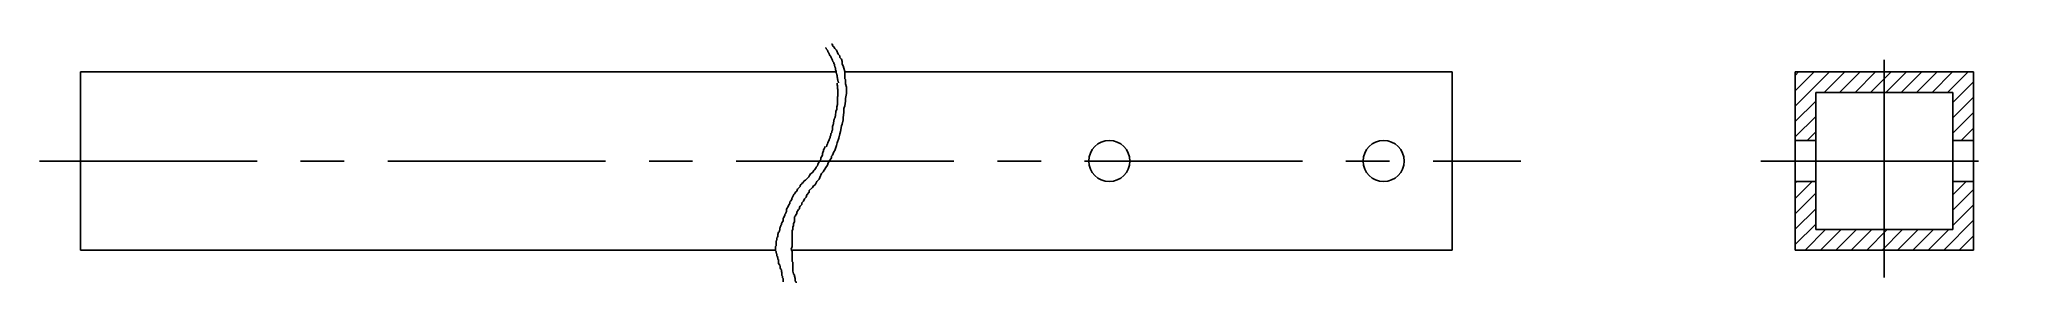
# Model space of a CAD drawing. Header units: millimetres. Extents: x -6 to 281, y -5 to 31.
import ezdxf

# ---------------------------------------------------------------- set-up
doc = ezdxf.new("R2010")
doc.units = ezdxf.units.MM
doc.linetypes.add('CENTER', pattern=[50.8, 31.75, -6.35, 6.35, -6.35])
doc.layers.get('0').update_dxf_attribs({"color": 18, "lineweight": 25, "true_color": 0x000000})

msp = doc.modelspace()

# ---------------------------------------------------------------- hatches: boundary and pattern name
at = {"transparency": 33554687}
h = msp.add_hatch(dxfattribs=at)
h.set_pattern_fill('ANSI31', color=256, scale=0.5, style=0, pattern_type=0)
h.paths.add_polyline_path([(273, 16), (273, 23), (263, 23), (253, 23), (253, 16), (250, 16), (250, 26), (263, 26), (276, 26), (276, 16)], flags=0)
h = msp.add_hatch(dxfattribs=at)
h.set_pattern_fill('ANSI31', color=256, scale=0.5, style=0, pattern_type=0)
h.paths.add_polyline_path([(273, 3), (273, 10), (276, 10), (276, 0), (263, 0), (250, 0), (250, 10), (253, 10), (253, 3), (263, 3)], flags=0)

# ---------------------------------------------------------------- linework, layer by layer
for p, q in [((108.62, 29.5), (108.62, 29.54)), ((108.66, 29.5), (108.62, 29.5)), ((108.7, 29.46), (108.66, 29.5)), ((108.74, 29.42), (108.7, 29.46)), ((108.74, 29.38), (108.74, 29.42)), ((108.78, 29.34), (108.74, 29.38)), ((108.82, 29.26), (108.78, 29.34)), ((108.86, 29.22), (108.82, 29.26)), ((108.86, 29.18), (108.86, 29.22)), ((108.9, 29.14), (108.86, 29.18)), ((108.94, 29.14), (108.9, 29.14)), ((108.98, 29.1), (108.94, 29.14)), ((108.98, 29.02), (108.98, 29.1)), ((108.98, 28.98), (108.98, 29.02)), ((108.98, 29.02), (108.98, 29.02)), ((109.02, 28.89), (108.98, 28.98)), ((109.06, 28.85), (109.02, 28.89)), ((109.02, 28.89), (109.02, 28.89)), ((109.1, 28.77), (109.06, 28.85)), ((109.1, 28.73), (109.1, 28.77)), ((109.1, 28.77), (109.1, 28.77)), ((109.18, 28.65), (109.1, 28.73)), ((109.62, 30.04), (109.5, 30.04)), ((109.5, 30.04), (109.5, 30.04)), ((109.62, 29.8), (109.62, 30.04)), ((109.86, 29.68), (109.62, 29.8)), ((109.98, 29.44), (109.86, 29.68)), ((110.22, 29.2), (109.98, 29.44)), ((110.46, 28.6), (110.22, 29.2)), ((0, 0), (0, 26)), ((0, 26), (110.18, 26)), ((109.22, 28.57), (109.18, 28.65)), ((109.22, 28.49), (109.22, 28.57)), ((109.26, 28.41), (109.22, 28.49)), ((109.3, 28.37), (109.26, 28.41)), ((109.38, 28.29), (109.3, 28.37)), ((109.42, 28.17), (109.38, 28.29)), ((109.46, 28.13), (109.42, 28.17)), ((109.5, 28.01), (109.46, 28.13)), ((109.5, 27.97), (109.5, 28.01)), ((109.54, 27.93), (109.5, 27.97)), ((109.58, 27.81), (109.54, 27.93)), ((109.62, 27.77), (109.58, 27.81)), ((109.62, 27.73), (109.62, 27.77)), ((109.66, 27.69), (109.62, 27.73)), ((109.66, 27.65), (109.66, 27.69)), ((109.7, 27.57), (109.66, 27.65)), ((109.7, 27.53), (109.7, 27.57)), ((109.74, 27.49), (109.7, 27.53)), ((109.74, 27.45), (109.74, 27.49)), ((109.78, 27.41), (109.74, 27.45)), ((109.82, 27.37), (109.78, 27.41)), ((109.82, 27.33), (109.82, 27.37)), ((109.86, 27.21), (109.82, 27.33)), ((109.9, 27.17), (109.86, 27.21)), ((109.94, 27.09), (109.9, 27.17)), ((109.94, 27.01), (109.94, 27.09)), ((109.94, 26.97), (109.94, 27.01)), ((109.94, 26.89), (109.94, 26.97)), ((109.98, 26.85), (109.94, 26.89)), ((109.98, 26.77), (109.98, 26.85)), ((110.02, 26.72), (109.98, 26.77)), ((110.02, 26.64), (110.02, 26.72)), ((110.06, 26.56), (110.02, 26.64)), ((110.06, 26.48), (110.06, 26.56)), ((110.1, 26.36), (110.06, 26.48)), ((110.1, 26.28), (110.1, 26.36)), ((110.14, 26.2), (110.1, 26.28)), ((110.18, 26.12), (110.14, 26.2)), ((110.18, 26), (110.18, 26.12)), ((110.18, 25.92), (110.18, 26.01)), ((110.18, 26.01), (110.18, 26)), ((110.18, 26), (110.18, 26)), ((110.18, 26), (110.18, 26)), ((110.18, 25.84), (110.18, 25.92)), ((110.22, 25.76), (110.18, 25.84)), ((110.7, 28.36), (110.46, 28.6)), ((110.7, 28.12), (110.7, 28.36)), ((110.94, 27.88), (110.7, 28.12)), ((111.06, 27.52), (110.94, 27.88)), ((111.06, 27.16), (111.06, 27.52)), ((111.18, 26.92), (111.06, 27.16)), ((111.3, 26.56), (111.18, 26.92)), ((111.42, 26.08), (111.3, 26.56)), ((111.42, 25.6), (111.42, 26.08)), ((111.42, 26), (200, 26)), ((200, 26), (200, 0)), ((276, 26), (250, 26)), ((250, 26), (250, 16)), ((276, 16), (276, 26)), ((110.26, 25.72), (110.22, 25.76)), ((110.26, 25.64), (110.26, 25.72)), ((110.26, 25.56), (110.26, 25.64)), ((110.31, 25.48), (110.26, 25.56)), ((110.31, 25.4), (110.31, 25.48)), ((110.31, 25.28), (110.31, 25.4)), ((110.31, 25.24), (110.31, 25.28)), ((110.35, 25.16), (110.31, 25.24)), ((110.31, 24.32), (110.31, 24.36)), ((110.31, 24.36), (110.31, 24.36)), ((110.31, 24.24), (110.31, 24.32)), ((110.31, 24.2), (110.31, 24.24)), ((110.31, 24.12), (110.31, 24.2)), ((110.35, 23.99), (110.31, 24.12)), ((110.35, 25.08), (110.35, 25.16)), ((110.35, 25.04), (110.35, 25.08)), ((110.39, 25), (110.35, 25.04)), ((110.35, 23.95), (110.35, 23.99)), ((110.35, 23.83), (110.35, 23.95)), ((110.35, 23.79), (110.35, 23.83)), ((110.35, 23.67), (110.35, 23.79)), ((110.39, 23.59), (110.35, 23.67)), ((110.39, 24.92), (110.39, 25)), ((110.43, 24.88), (110.39, 24.92)), ((110.43, 23.43), (110.39, 23.59)), ((110.43, 24.8), (110.43, 24.88)), ((110.43, 24.72), (110.43, 24.8)), ((110.47, 24.68), (110.43, 24.72)), ((110.43, 23.39), (110.43, 23.43)), ((110.43, 23.31), (110.43, 23.39)), ((110.43, 23.15), (110.43, 23.31)), ((110.43, 23.03), (110.43, 23.15)), ((110.43, 22.91), (110.43, 23.03)), ((110.47, 24.59), (110.47, 24.68)), ((110.47, 24.55), (110.47, 24.59)), ((110.51, 24.51), (110.47, 24.55)), ((110.47, 24.55), (110.47, 24.55)), ((110.51, 24.47), (110.51, 24.51)), ((110.51, 24.43), (110.51, 24.47)), ((111.42, 25), (111.42, 25.6)), ((111.54, 24.88), (111.42, 25)), ((111.54, 24.28), (111.54, 24.88)), ((111.66, 23.8), (111.54, 24.28)), ((111.66, 23.56), (111.66, 23.8)), ((111.66, 22.84), (111.66, 23.56)), ((273, 23), (253, 23)), ((253, 23), (253, 16)), ((273, 16), (273, 23)), ((110.14, 20.22), (110.18, 20.38)), ((110.14, 20.14), (110.14, 20.22)), ((110.14, 20.02), (110.14, 20.14)), ((110.18, 20.38), (110.26, 20.54)), ((110.26, 20.9), (110.31, 21.06)), ((110.26, 20.74), (110.26, 20.9)), ((110.26, 20.7), (110.26, 20.74)), ((110.26, 20.62), (110.26, 20.7)), ((110.26, 20.54), (110.26, 20.62)), ((110.31, 21.1), (110.35, 21.26)), ((110.31, 21.06), (110.31, 21.1)), ((110.35, 21.42), (110.39, 21.58)), ((110.35, 21.34), (110.35, 21.42)), ((110.35, 21.26), (110.35, 21.34)), ((110.39, 22.35), (110.43, 22.47)), ((110.39, 22.19), (110.39, 22.35)), ((110.39, 22.15), (110.39, 22.19)), ((110.39, 22.03), (110.39, 22.15)), ((110.39, 21.91), (110.39, 22.03)), ((110.39, 21.78), (110.39, 21.91)), ((110.39, 21.7), (110.39, 21.78)), ((110.39, 21.58), (110.39, 21.7)), ((110.43, 22.79), (110.43, 22.91)), ((110.43, 22.67), (110.43, 22.79)), ((110.43, 22.55), (110.43, 22.67)), ((110.43, 22.47), (110.43, 22.55)), ((111.18, 19.36), (111.3, 20.08)), ((111.3, 20.68), (111.42, 21.04)), ((111.3, 20.08), (111.3, 20.68)), ((111.42, 21.04), (111.54, 21.76)), ((111.54, 22.12), (111.66, 22.84)), ((111.54, 21.76), (111.54, 22.12)), ((109.54, 17.36), (109.58, 17.4)), ((109.54, 17.32), (109.54, 17.36)), ((109.54, 17.28), (109.54, 17.32)), ((109.54, 17.24), (109.54, 17.28)), ((109.54, 17.2), (109.54, 17.24)), ((109.58, 17.48), (109.62, 17.56)), ((109.58, 17.4), (109.58, 17.48)), ((109.62, 17.65), (109.66, 17.73)), ((109.62, 17.56), (109.62, 17.65)), ((109.66, 18.05), (109.7, 18.21)), ((109.66, 17.97), (109.66, 18.05)), ((109.66, 17.85), (109.66, 17.97)), ((109.66, 17.73), (109.66, 17.85)), ((109.7, 18.21), (109.74, 18.25)), ((109.74, 18.33), (109.78, 18.41)), ((109.74, 18.29), (109.74, 18.33)), ((109.74, 18.25), (109.74, 18.29)), ((109.78, 18.69), (109.82, 18.73)), ((109.78, 18.57), (109.78, 18.69)), ((109.78, 18.53), (109.78, 18.57)), ((109.78, 18.41), (109.78, 18.53)), ((109.82, 18.85), (109.86, 18.93)), ((109.82, 18.73), (109.82, 18.85)), ((109.86, 18.97), (109.9, 19.05)), ((109.86, 18.93), (109.86, 18.97)), ((109.9, 19.17), (109.98, 19.25)), ((109.9, 19.05), (109.9, 19.17)), ((109.98, 19.33), (110.02, 19.41)), ((109.98, 19.25), (109.98, 19.33)), ((110.02, 19.53), (110.06, 19.57)), ((110.02, 19.41), (110.02, 19.53)), ((110.06, 19.65), (110.1, 19.78)), ((110.06, 19.57), (110.06, 19.65)), ((110.1, 19.86), (110.14, 20.02)), ((110.1, 19.78), (110.1, 19.86)), ((110.14, 20.02), (110.14, 20.02)), ((110.7, 16.96), (110.82, 17.32)), ((110.82, 17.32), (110.94, 18.16)), ((110.94, 18.16), (111.06, 18.4)), ((111.06, 18.4), (111.18, 19)), ((111.18, 19), (111.18, 19.36)), ((108.19, 14.12), (108.27, 14.37)), ((108.27, 14.37), (108.35, 14.37)), ((108.35, 14.62), (108.44, 14.79)), ((108.35, 14.46), (108.35, 14.62)), ((108.35, 14.37), (108.35, 14.46)), ((108.44, 14.79), (108.52, 14.96)), ((108.52, 15.04), (108.52, 15.12)), ((108.52, 15.12), (108.52, 15.12)), ((108.52, 14.96), (108.52, 15.04)), ((108.74, 15.07), (108.78, 15.11)), ((108.74, 15.07), (108.74, 15.07)), ((108.78, 15.15), (108.82, 15.19)), ((108.78, 15.11), (108.78, 15.15)), ((108.82, 15.31), (108.86, 15.39)), ((108.82, 15.27), (108.82, 15.31)), ((108.82, 15.23), (108.82, 15.27)), ((108.82, 15.19), (108.82, 15.23)), ((108.82, 15.19), (108.82, 15.19)), ((108.86, 15.43), (108.9, 15.48)), ((108.86, 15.39), (108.86, 15.43)), ((108.9, 15.56), (108.94, 15.6)), ((108.9, 15.48), (108.9, 15.56)), ((108.94, 15.6), (108.98, 15.68)), ((108.98, 15.68), (109.02, 15.8)), ((109.02, 15.8), (109.06, 15.92)), ((109.06, 15.92), (109.14, 16.04)), ((109.14, 16.04), (109.18, 16.12)), ((109.18, 16.16), (109.22, 16.24)), ((109.18, 16.12), (109.18, 16.16)), ((109.22, 16.24), (109.26, 16.32)), ((109.26, 16.32), (109.3, 16.44)), ((109.3, 16.56), (109.34, 16.68)), ((109.3, 16.44), (109.3, 16.56)), ((109.34, 16.68), (109.38, 16.76)), ((109.38, 16.76), (109.42, 16.84)), ((109.42, 16.92), (109.42, 17)), ((109.42, 17), (109.46, 17)), ((109.42, 16.84), (109.42, 16.92)), ((109.46, 17.08), (109.5, 17.12)), ((109.46, 17), (109.46, 17.08)), ((109.5, 17.12), (109.54, 17.16)), ((109.54, 17.16), (109.54, 17.2)), ((109.86, 14.32), (109.98, 14.56)), ((109.98, 14.56), (110.22, 15.28)), ((110.22, 15.28), (110.34, 15.64)), ((110.34, 15.64), (110.58, 16.36)), ((110.58, 16.36), (110.7, 16.96)), ((250, 16), (250, 10)), ((253, 16), (250, 16)), ((250, 16), (250, 10)), ((253, 16), (253, 10)), ((273, 10), (273, 16)), ((273, 16), (276, 16)), ((276, 10), (276, 16)), ((276, 16), (276, 10)), ((106.77, 11.37), (106.94, 11.62)), ((106.94, 11.62), (107.02, 11.71)), ((107.02, 11.71), (107.19, 11.96)), ((107.19, 11.96), (107.27, 12.12)), ((107.27, 12.12), (107.44, 12.29)), ((107.44, 12.29), (107.52, 12.54)), ((107.52, 12.54), (107.69, 12.87)), ((107.69, 12.87), (107.77, 13.04)), ((107.77, 13.04), (107.85, 13.12)), ((107.85, 13.12), (107.94, 13.21)), ((107.94, 13.46), (108.02, 13.62)), ((107.94, 13.21), (107.94, 13.46)), ((108.02, 13.62), (108.19, 13.87)), ((108.19, 13.87), (108.19, 14.12)), ((108.3, 11.44), (108.66, 12.04)), ((108.66, 12.04), (108.9, 12.4)), ((108.9, 12.4), (109.02, 12.76)), ((109.02, 12.76), (109.14, 13)), ((109.14, 13), (109.5, 13.48)), ((109.5, 13.72), (109.62, 13.84)), ((109.5, 13.48), (109.5, 13.72)), ((109.62, 13.84), (109.86, 14.32)), ((104.27, 8.46), (104.44, 8.62)), ((104.44, 8.62), (104.52, 8.87)), ((104.52, 8.87), (104.69, 9.04)), ((104.69, 9.04), (104.94, 9.29)), ((104.94, 9.46), (105.1, 9.62)), ((104.94, 9.29), (104.94, 9.46)), ((105.1, 9.62), (105.19, 9.71)), ((105.19, 9.71), (105.35, 9.87)), ((105.35, 9.87), (105.44, 10.04)), ((105.44, 10.04), (105.69, 10.21)), ((105.69, 10.21), (105.85, 10.37)), ((105.85, 10.37), (105.94, 10.46)), ((105.94, 10.46), (106.1, 10.62)), ((106.1, 10.62), (106.19, 10.71)), ((106.19, 10.71), (106.27, 10.87)), ((106.26, 8.68), (106.74, 9.16)), ((106.26, 8.44), (106.26, 8.68)), ((106.27, 10.87), (106.44, 11.12)), ((106.44, 11.12), (106.69, 11.29)), ((106.69, 11.29), (106.77, 11.37)), ((106.74, 9.16), (106.86, 9.4)), ((106.86, 9.4), (107.1, 9.52)), ((107.1, 9.52), (107.34, 10)), ((107.34, 10), (107.58, 10.24)), ((107.58, 10.24), (107.7, 10.36)), ((107.7, 10.36), (107.82, 10.6)), ((107.82, 10.6), (108.06, 11.2)), ((108.06, 11.2), (108.3, 11.44)), ((250, 10), (250, 0)), ((250, 10), (253, 10)), ((253, 10), (253, 3)), ((273, 3), (273, 10)), ((276, 10), (273, 10)), ((276, 0), (276, 10)), ((102.94, 5.96), (103.02, 6.12)), ((102.94, 5.79), (102.94, 5.96)), ((102.94, 5.62), (102.94, 5.79)), ((103.02, 6.12), (103.1, 6.21)), ((103.1, 6.21), (103.19, 6.37)), ((103.19, 6.37), (103.27, 6.62)), ((103.19, 6.37), (103.19, 6.37)), ((103.27, 6.62), (103.44, 6.79)), ((103.44, 7.04), (103.52, 7.12)), ((103.44, 6.96), (103.44, 7.04)), ((103.44, 6.79), (103.44, 6.96)), ((103.52, 7.12), (103.69, 7.37)), ((103.69, 7.54), (103.77, 7.62)), ((103.69, 7.37), (103.69, 7.54)), ((103.77, 7.62), (103.94, 8.04)), ((103.94, 8.04), (104.02, 8.12)), ((104.02, 8.12), (104.1, 8.21)), ((104.1, 8.21), (104.19, 8.37)), ((104.19, 8.37), (104.27, 8.46)), ((104.46, 5.56), (104.7, 5.92)), ((104.7, 5.92), (104.82, 6.04)), ((104.82, 6.28), (104.94, 6.4)), ((104.82, 6.04), (104.82, 6.28)), ((104.94, 6.4), (105.18, 6.64)), ((105.18, 6.88), (105.42, 7.12)), ((105.18, 6.64), (105.18, 6.88)), ((105.42, 7.12), (105.54, 7.48)), ((105.54, 7.48), (105.78, 7.72)), ((105.78, 7.72), (105.9, 8.08)), ((105.9, 8.08), (106.26, 8.44)), ((101.85, 2.79), (101.94, 2.87)), ((101.94, 3.21), (102.02, 3.29)), ((101.94, 3.04), (101.94, 3.21)), ((101.94, 2.96), (101.94, 3.04)), ((101.94, 3.04), (101.94, 3.04)), ((101.94, 2.87), (101.94, 2.96)), ((102.02, 3.37), (102.1, 3.54)), ((102.02, 3.29), (102.02, 3.37)), ((102.1, 3.62), (102.19, 3.71)), ((102.1, 3.54), (102.1, 3.62)), ((102.1, 3.62), (102.1, 3.62)), ((102.19, 3.87), (102.27, 3.96)), ((102.19, 3.71), (102.19, 3.87)), ((102.27, 3.96), (102.35, 4.12)), ((102.35, 4.12), (102.44, 4.29)), ((102.44, 4.62), (102.52, 4.71)), ((102.44, 4.37), (102.44, 4.62)), ((102.44, 4.29), (102.44, 4.37)), ((102.52, 4.71), (102.69, 5.04)), ((102.69, 5.21), (102.77, 5.29)), ((102.69, 5.04), (102.69, 5.21)), ((102.77, 5.29), (102.77, 5.37)), ((102.77, 5.37), (102.85, 5.37)), ((102.85, 5.46), (102.94, 5.62)), ((102.85, 5.37), (102.85, 5.46)), ((103.74, 2.8), (103.86, 3.04)), ((103.86, 3.4), (103.98, 3.52)), ((103.86, 3.28), (103.86, 3.4)), ((103.86, 3.04), (103.86, 3.28)), ((103.98, 3.88), (104.1, 4.12)), ((103.98, 3.76), (103.98, 3.88)), ((103.98, 3.64), (103.98, 3.76)), ((103.98, 3.52), (103.98, 3.64)), ((104.1, 4.84), (104.22, 4.96)), ((104.1, 4.6), (104.1, 4.84)), ((104.1, 4.48), (104.1, 4.6)), ((104.1, 4.24), (104.1, 4.48)), ((104.1, 4.12), (104.1, 4.24)), ((104.22, 4.96), (104.34, 5.2)), ((104.34, 5.2), (104.46, 5.32)), ((104.46, 5.44), (104.46, 5.56)), ((104.46, 5.32), (104.46, 5.44)), ((253, 3), (273, 3)), ((101.35, 0), (0, 0)), ((101.35, 0.54), (101.44, 0.62)), ((101.35, 0.46), (101.35, 0.54)), ((101.35, 0.37), (101.35, 0.46)), ((101.35, 0.29), (101.35, 0.37)), ((101.35, 0.21), (101.35, 0.29)), ((101.35, 0.12), (101.35, 0.21)), ((101.35, 0.04), (101.35, 0.12)), ((101.35, 0.12), (101.35, 0.12)), ((101.35, -0.04), (101.35, 0.04)), ((101.44, 1.37), (101.52, 1.46)), ((101.44, 1.21), (101.44, 1.37)), ((101.44, 1.37), (101.44, 1.37)), ((101.44, 1.04), (101.44, 1.21)), ((101.44, 0.96), (101.44, 1.04)), ((101.44, 0.87), (101.44, 0.96)), ((101.44, 0.79), (101.44, 0.87)), ((101.44, 0.62), (101.44, 0.79)), ((101.52, 1.79), (101.6, 1.87)), ((101.52, 1.62), (101.52, 1.79)), ((101.52, 1.54), (101.52, 1.62)), ((101.52, 1.46), (101.52, 1.54)), ((101.6, 1.87), (101.69, 2.04)), ((101.69, 2.29), (101.77, 2.62)), ((101.69, 2.21), (101.69, 2.29)), ((101.69, 2.12), (101.69, 2.21)), ((101.69, 2.04), (101.69, 2.12)), ((101.77, 2.62), (101.85, 2.62)), ((101.85, 2.62), (101.85, 2.79)), ((103.62, 0.16), (103.74, 0.52)), ((103.74, -0.2), (103.62, 0.16)), ((105, 0), (103.67, 0)), ((103.74, 2.68), (103.74, 2.8)), ((103.74, 2.44), (103.74, 2.68)), ((103.74, 2.32), (103.74, 2.44)), ((103.74, 1.96), (103.74, 2.32)), ((103.74, 1.6), (103.74, 1.96)), ((103.74, 1.24), (103.74, 1.6)), ((103.74, 0.88), (103.74, 1.24)), ((103.74, 0.52), (103.74, 0.88)), ((200, 0), (104.51, 0)), ((104.51, 0), (105, 0)), ((250, 0), (276, 0)), ((101.35, -0.13), (101.35, -0.04)), ((101.44, -0.21), (101.35, -0.13)), ((101.35, -0.13), (101.35, -0.13)), ((101.44, -0.29), (101.44, -0.21)), ((101.44, -0.38), (101.44, -0.29)), ((101.44, -0.46), (101.44, -0.38)), ((101.52, -0.54), (101.44, -0.46)), ((101.52, -0.63), (101.52, -0.54)), ((101.52, -0.71), (101.52, -0.63)), ((101.52, -0.79), (101.52, -0.71)), ((101.52, -0.88), (101.52, -0.79)), ((101.6, -0.88), (101.52, -0.88)), ((101.6, -1.04), (101.6, -0.88)), ((101.69, -1.13), (101.6, -1.04)), ((101.69, -1.21), (101.69, -1.13)), ((101.69, -1.38), (101.69, -1.21)), ((101.77, -1.38), (101.69, -1.38)), ((101.77, -1.54), (101.77, -1.38)), ((101.77, -1.63), (101.77, -1.54)), ((101.77, -1.88), (101.77, -1.63)), ((101.77, -1.96), (101.77, -1.88)), ((101.94, -2.21), (101.77, -1.96)), ((102.02, -2.38), (101.94, -2.21)), ((102.02, -2.63), (102.02, -2.38)), ((102.1, -2.79), (102.02, -2.63)), ((102.19, -2.88), (102.1, -2.79)), ((103.74, -0.44), (103.74, -0.2)), ((103.74, -0.56), (103.74, -0.44)), ((103.74, -0.92), (103.74, -0.56)), ((103.74, -1.04), (103.74, -0.92)), ((103.74, -1.28), (103.74, -1.04)), ((103.74, -1.64), (103.74, -1.28)), ((103.86, -1.76), (103.74, -1.64)), ((103.86, -2), (103.86, -1.76)), ((103.86, -2.36), (103.86, -2)), ((103.86, -2.6), (103.86, -2.36)), ((103.86, -2.84), (103.86, -2.6)), ((103.86, -3.08), (103.86, -2.84)), ((102.19, -3.13), (102.19, -2.88)), ((102.27, -3.29), (102.19, -3.13)), ((102.27, -3.46), (102.27, -3.29)), ((102.27, -3.63), (102.27, -3.46)), ((102.27, -3.71), (102.27, -3.63)), ((102.35, -3.79), (102.27, -3.71)), ((102.35, -3.88), (102.35, -3.79)), ((102.35, -4.04), (102.35, -3.88)), ((102.44, -4.13), (102.35, -4.04)), ((102.44, -4.29), (102.44, -4.13)), ((102.44, -4.38), (102.44, -4.29)), ((102.44, -4.46), (102.44, -4.38)), ((102.44, -4.54), (102.44, -4.46)), ((102.44, -4.63), (102.44, -4.54)), ((102.44, -4.63), (102.44, -4.63)), ((103.98, -3.44), (103.86, -3.08)), ((104.1, -3.68), (103.98, -3.44)), ((104.1, -3.8), (104.1, -3.68)), ((104.22, -4.16), (104.1, -3.8)), ((104.22, -4.28), (104.22, -4.16)), ((104.22, -4.52), (104.22, -4.28)), ((104.34, -4.64), (104.22, -4.52)), ((104.22, -4.52), (104.22, -4.52)), ((104.34, -4.76), (104.34, -4.64))]:
    msp.add_line(p, q)
at = {"linetype": 'CENTER'}
for p, q in [((263, -4), (263, 30.77)), ((-6, 13), (210, 13)), ((245, 13), (280.84, 13))]:
    msp.add_line(p, q, dxfattribs=at)
for centre in [(150, 13), (190, 13)]:
    msp.add_circle(centre, 3)

doc.saveas('drawing.dxf')
